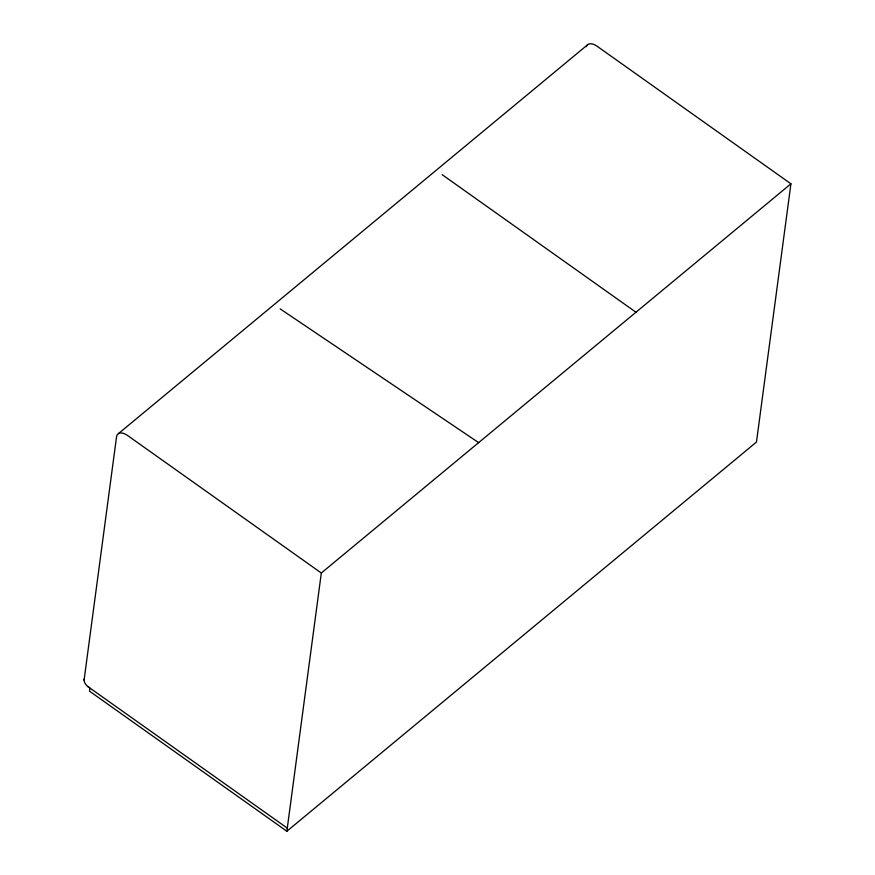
<?xml version="1.0" encoding="UTF-8"?>
<svg xmlns="http://www.w3.org/2000/svg" width="875" height="875" viewBox="0 0 875 875"><rect width="100%" height="100%" fill="white"/><g stroke="black" fill="none" stroke-linecap="round" stroke-linejoin="round"><path stroke-width="1.31" d="M84.077 680.116L116.528 436.942A13.037 7.011 50.3 0 1 127.509 435.455L321.322 573.016L286.869 831.25L89.523 691.173L89.939 688.056M586.359 46.692A13.037 7.011 50.3 0 1 597.111 46.255L790.923 183.816L756.47 442.05L286.869 831.25M84.219 679.066L84.077 680.302A6.125 3.292 50.3 0 0 87.434 686.252L88.856 687.28M118.409 433.639L588.011 44.439M321.322 573.016L790.923 183.816M280.208 308.908L478.647 442.63M442.159 174.672L635.972 312.244M87.631 686.416L287.284 828.122"/></g></svg>
